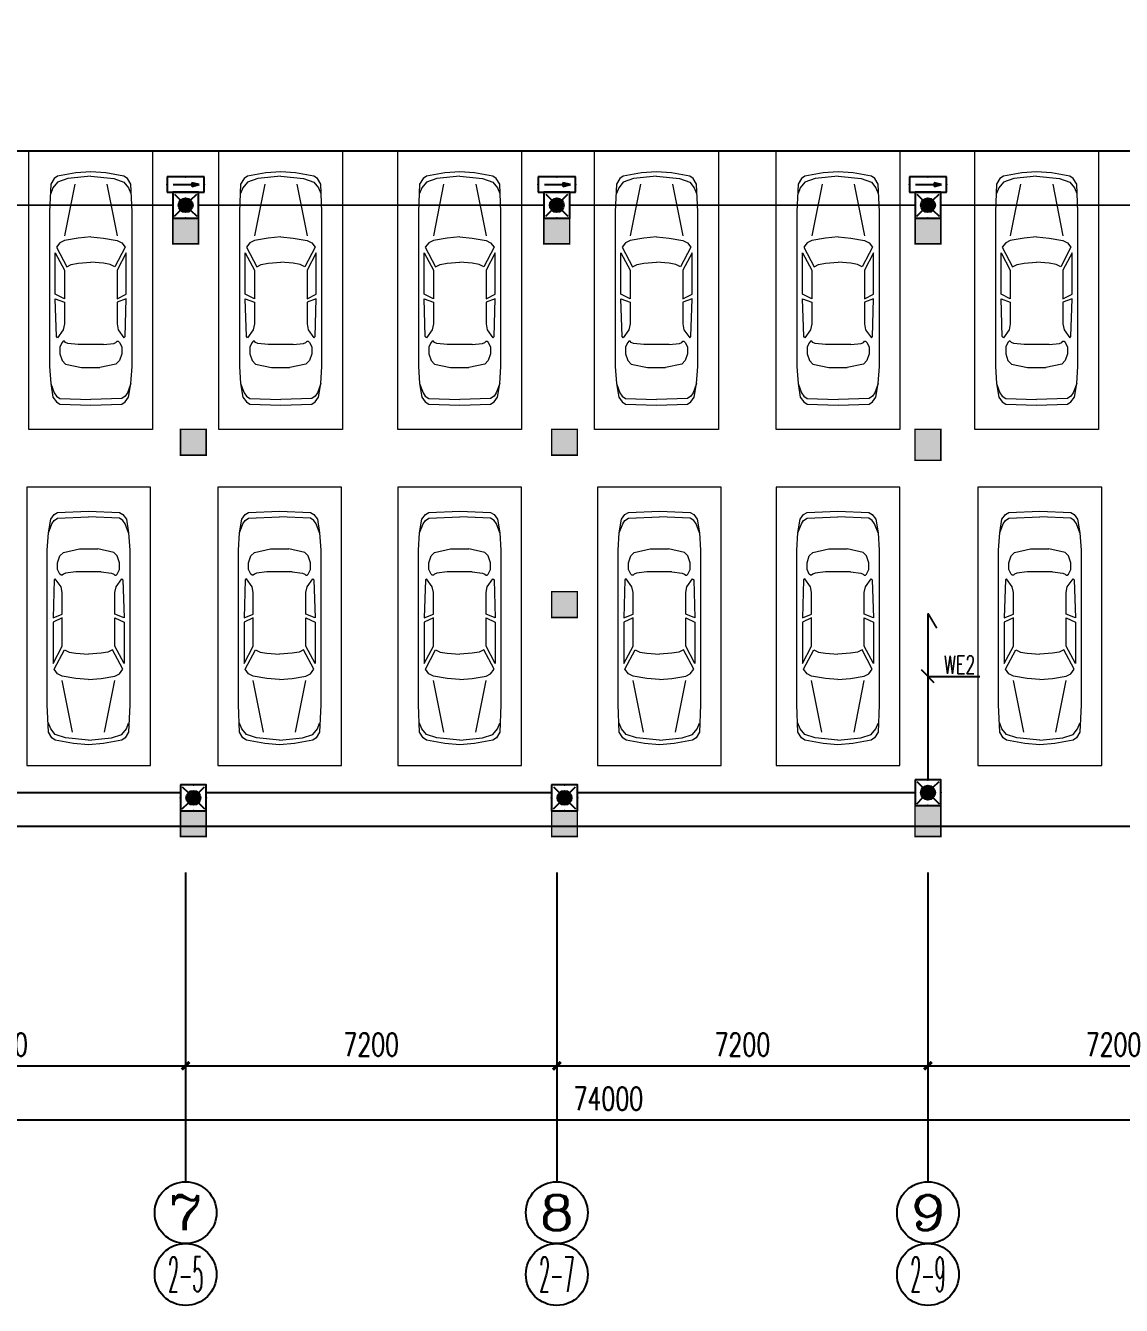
# Model space of a CAD drawing. Extents: x -6243262 to 3079315, y -2914302 to 172723.
# Drawn here: x -2031438 to -2010181, y -1017018 to -992183 of the extents above; entities that cross this region are included whole.
import ezdxf
from ezdxf.enums import TextEntityAlignment as Align

# ---------------------------------------------------------------- set-up
doc = ezdxf.new("R2010")
doc.units = 0
doc.header["$LTSCALE"] = 1000
doc.linetypes.add('DASH', pattern=[0.35, 0.25, -0.1])
for name, color, linetype in [('0-柱2', 6, 'Continuous'), ('0-柱网', 2, 'Continuous'), ('AXIS_TEXT', 7, 'Continuous'), ('DIM-应急', 3, 'Continuous'), ('EQUIP-应急', 3, 'Continuous'), ('WIRE-应急', 1, 'DASH')]:
    doc.layers.add(name, color=color, linetype=linetype)
doc.layers.add('车位', color=252, linetype='Continuous', lineweight=5)
doc.styles.add('_TCH_AXIS', font='COMPLEX', dxfattribs={"bigfont": 'GBCBIG'})
doc.styles.add('_TCH_DIM_T3', font='SIMPLEX', dxfattribs={"width": 0.705882, "bigfont": 'GBCBIG'})
doc.styles.add('_TEL_DIM', font='SIMPLEX', dxfattribs={"width": 0.8, "height": 3.5, "bigfont": 'HZTXT'})
doc.styles.add('COMPLEX', font='COMPLEX')
doc.dimstyles.new('_TCH_ARCH&&150', dxfattribs={"dimtxt": 446.25, "dimasz": 150, "dimexe": 375, "dimexo": 450, "dimgap": 189.375, "dimtad": 1, "dimdec": 0, "dimzin": 0, "dimdsep": 46, "dimtxsty": '_TCH_DIM_T3', "dimblk": 'ARCHTICK', "dimcen": 0.09, "dimclrt": 7, "dimazin": 2, "dimtfac": 1, "dimtdec": 0, "dimtix": 1, "dimtmove": 2, "dimatfit": 3, "dimfxl": 0, "dimtolj": 1, "dimtzin": 0, "dimarcsym": 0})

# ---------------------------------------------------------------- blocks, each defined once
blk = doc.blocks.new('chewei')
at = {"layer": '车位', "color": 0}
for p, q in [((49090, 154915), (49134, 154982)), ((49134, 154982), (49201, 155026)), ((49201, 155026), (49801, 155049)), ((50401, 155026), (49801, 155049)), ((50467, 154982), (50401, 155026)), ((50512, 154915), (50467, 154982)), ((49023, 154737), (49090, 154915)), ((50578, 154737), (50512, 154915)), ((49201, 154160), (49245, 154293)), ((49245, 154293), (49312, 154360)), ((49312, 154360), (49623, 154426)), ((49623, 154426), (49978, 154426)), ((50290, 154360), (49978, 154426)), ((50356, 154293), (50290, 154360)), ((50401, 154160), (50356, 154293)), ((49201, 154026), (49201, 154160)), ((49245, 153938), (49201, 154026)), ((49556, 153982), (49356, 153960)), ((50045, 153982), (49556, 153982)), ((50045, 153982), (50245, 153960)), ((50356, 153938), (50401, 154026)), ((50401, 154026), (50401, 154160)), ((49134, 153826), (49112, 153093)), ((49156, 153849), (49134, 153826)), ((49267, 153693), (49156, 153849)), ((49267, 153915), (49245, 153938)), ((49290, 153915), (49267, 153915)), ((49312, 153938), (49290, 153915)), ((49356, 153960), (49312, 153938)), ((50245, 153960), (50290, 153938)), ((50290, 153938), (50312, 153915)), ((50312, 153915), (50334, 153915)), ((50334, 153915), (50356, 153938)), ((50334, 153693), (50445, 153849)), ((50445, 153849), (50467, 153826)), ((50467, 153826), (50490, 153093)), ((49290, 153582), (49267, 153693)), ((49290, 153160), (49290, 153582)), ((50312, 153582), (50334, 153693)), ((50312, 153160), (50312, 153582)), ((49112, 153093), (49290, 153160)), ((49290, 153093), (49112, 153004)), ((49112, 153004), (49112, 152204)), ((49290, 152538), (49290, 153093)), ((50490, 153093), (50312, 153160)), ((50312, 153093), (50490, 153004)), ((50312, 152538), (50312, 153093)), ((50490, 153004), (50490, 152204)), ((49112, 152204), (49290, 152538)), ((50490, 152204), (50312, 152538)), ((49134, 152093), (49334, 152471)), ((49334, 152471), (49423, 152427)), ((49423, 152427), (49556, 152404)), ((49556, 152404), (49801, 152382)), ((50045, 152404), (49801, 152382)), ((50178, 152427), (50045, 152404)), ((50267, 152471), (50178, 152427)), ((50467, 152093), (50267, 152471)), ((49201, 152004), (49134, 152093)), ((49290, 151960), (49201, 152004)), ((50312, 151960), (50401, 152004)), ((50401, 152004), (50467, 152093)), ((49556, 151916), (49290, 151960)), ((49490, 150871), (49290, 151871)), ((49801, 151893), (49556, 151916)), ((49801, 151893), (50045, 151916)), ((50045, 151916), (50312, 151960)), ((50112, 150871), (50312, 151871)), ((49067, 150938), (49023, 151049)), ((50534, 150938), (50578, 151049)), ((49156, 150827), (49067, 150938)), ((49356, 150760), (49156, 150827)), ((49801, 150716), (49356, 150760)), ((49801, 150716), (50245, 150760)), ((50245, 150760), (50445, 150827)), ((50445, 150827), (50534, 150938))]:
    blk.add_line(p, q, dxfattribs=at)
for points in [[(48601, 150227), (51001, 150227), (51001, 155627), (48601, 155627)], [(50578, 154737), (50601, 154404), (50601, 151404), (50578, 150871), (50512, 150760), (50445, 150716), (50090, 150649), (49801, 150627), (49512, 150649), (49156, 150716), (49090, 150760), (49023, 150871), (49001, 151404), (49001, 154404), (49023, 154737), (49067, 155004), (49134, 155093), (49201, 155137), (49801, 155160), (50401, 155137), (50467, 155093), (50534, 155004)]]:
    blk.add_lwpolyline(points, close=True, dxfattribs=at)
blk = doc.blocks.new('0-柱2')
at = {"layer": '0-柱2'}
h = blk.add_hatch(color=0, dxfattribs=at)
h.dxf.hatch_style = 1
h.paths.add_polyline_path([(28650, 12000), (29150, 12000), (29150, 11500), (28650, 11500)])
h = blk.add_hatch(color=0, dxfattribs=at)
h.dxf.hatch_style = 1
h.paths.add_polyline_path([(35850, 12000), (36350, 12000), (36350, 11500), (35850, 11500)])
h = blk.add_hatch(color=0, dxfattribs=at)
h.dxf.hatch_style = 1
h.paths.add_polyline_path([(43050, 12000), (43550, 12000), (43550, 11500), (43050, 11500)])
at = {"layer": '0-柱2', "color": 0, "const_width": 30}
for points in [[(28650, 12000), (29150, 12000), (29150, 11500), (28650, 11500)], [(35850, 12000), (36350, 12000), (36350, 11500), (35850, 11500)], [(43050, 12000), (43550, 12000), (43550, 11500), (43050, 11500)]]:
    blk.add_lwpolyline(points, close=True, dxfattribs=at)
blk = doc.blocks.new('柱网22222')
at = {"layer": '0-柱网'}
h = blk.add_hatch(color=0, dxfattribs=at)
h.dxf.hatch_style = 1
h.paths.add_polyline_path([(119100, 330556), (119600, 330556), (119600, 330056), (119100, 330056)])
h = blk.add_hatch(color=0, dxfattribs=at)
h.dxf.hatch_style = 1
h.paths.add_polyline_path([(126300, 330556), (126800, 330556), (126800, 330056), (126300, 330056)])
h = blk.add_hatch(color=0, dxfattribs=at)
h.dxf.hatch_style = 1
h.paths.add_polyline_path([(133350, 330556), (133850, 330556), (133850, 329956), (133350, 329956)])
h = blk.add_hatch(color=0, dxfattribs=at)
h.dxf.hatch_style = 1
h.paths.add_polyline_path([(126300, 327406), (126800, 327406), (126800, 326906), (126300, 326906)])
h = blk.add_hatch(color=0, dxfattribs=at)
h.dxf.hatch_style = 1
h.paths.add_polyline_path([(119100, 323156), (119600, 323156), (119600, 322656), (119100, 322656)])
h = blk.add_hatch(color=0, dxfattribs=at)
h.dxf.hatch_style = 1
h.paths.add_polyline_path([(126300, 323156), (126800, 323156), (126800, 322656), (126300, 322656)])
h = blk.add_hatch(color=0, dxfattribs=at)
h.dxf.hatch_style = 1
h.paths.add_polyline_path([(133350, 323256), (133850, 323256), (133850, 322656), (133350, 322656)])
at = {"layer": '0-柱网', "color": 0, "const_width": 30}
for points in [[(119100, 330556), (119600, 330556), (119600, 330056), (119100, 330056)], [(126300, 330556), (126800, 330556), (126800, 330056), (126300, 330056)], [(133350, 330556), (133850, 330556), (133850, 329956), (133350, 329956)], [(126300, 327406), (126800, 327406), (126800, 326906), (126300, 326906)], [(119100, 323156), (119600, 323156), (119600, 322656), (119100, 322656)], [(126300, 323156), (126800, 323156), (126800, 322656), (126300, 322656)], [(133350, 323256), (133850, 323256), (133850, 322656), (133350, 322656)]]:
    blk.add_lwpolyline(points, close=True, dxfattribs=at)
blk = doc.blocks.new('_ArchTick')
at = {"color": 0, "linetype": 'ByBlock', "const_width": 0.4}
blk.add_lwpolyline([(-0.5, -0.5), (0.5, 0.5)], dxfattribs=at)
blk = doc.blocks.new('*D566')
at = {"layer": '0-柱网', "color": 0, "lineweight": -2, "transparency": 16777216}
for p, q in [((1320574, -1195682), (1320574, -1200107)), ((1394574, -1195682), (1394574, -1200107)), ((1320574, -1199732), (1394574, -1199732))]:
    blk.add_line(p, q, dxfattribs=at)
at = {"layer": 'Defpoints', "color": 0, "transparency": 16777216}
for p in [(1320574, -1195232), (1394574, -1195232), (1394574, -1199732)]:
    blk.add_point(p, dxfattribs=at)
at = {"layer": '0-柱网', "color": 0, "lineweight": -2, "transparency": 16777216, "xscale": 150, "yscale": 150, "zscale": 150, "rotation": 180}
blk.add_blockref('_ArchTick', (1320574, -1199732), dxfattribs=at)
at = {"layer": '0-柱网', "color": 0, "lineweight": -2, "transparency": 16777216, "xscale": 150, "yscale": 150, "zscale": 150}
blk.add_blockref('_ArchTick', (1394574, -1199732), dxfattribs=at)
at = {"layer": '0-柱网', "color": 7, "transparency": 16777216, "insert": (1357574, -1199319), "char_height": 446.2, "attachment_point": 5, "style": '_TCH_DIM_T3'}
blk.add_mtext('\\A1;74000', dxfattribs=at)
blk = doc.blocks.new('*D573')
at = {"layer": '0-柱网', "color": 0, "lineweight": -2, "transparency": 16777216}
for p, q in [((1342174, -1195382), (1342174, -1199057)), ((1349374, -1195382), (1349374, -1199057)), ((1342174, -1198682), (1349374, -1198682))]:
    blk.add_line(p, q, dxfattribs=at)
at = {"layer": 'Defpoints', "color": 0, "transparency": 16777216}
for p in [(1342174, -1194932), (1349374, -1194932), (1349374, -1198682)]:
    blk.add_point(p, dxfattribs=at)
at = {"layer": '0-柱网', "color": 0, "lineweight": -2, "transparency": 16777216, "xscale": 150, "yscale": 150, "zscale": 150, "rotation": 180}
blk.add_blockref('_ArchTick', (1342174, -1198682), dxfattribs=at)
at = {"layer": '0-柱网', "color": 0, "lineweight": -2, "transparency": 16777216, "xscale": 150, "yscale": 150, "zscale": 150}
blk.add_blockref('_ArchTick', (1349374, -1198682), dxfattribs=at)
at = {"layer": '0-柱网', "color": 7, "transparency": 16777216, "insert": (1345774, -1198269), "char_height": 446.2, "attachment_point": 5, "style": '_TCH_DIM_T3'}
blk.add_mtext('\\A1;7200', dxfattribs=at)
blk = doc.blocks.new('*D574')
at = {"layer": '0-柱网', "color": 0, "lineweight": -2, "transparency": 16777216}
for p, q in [((1349374, -1195382), (1349374, -1199057)), ((1356574, -1195382), (1356574, -1199057)), ((1349374, -1198682), (1356574, -1198682))]:
    blk.add_line(p, q, dxfattribs=at)
at = {"layer": 'Defpoints', "color": 0, "transparency": 16777216}
for p in [(1349374, -1194932), (1356574, -1194932), (1356574, -1198682)]:
    blk.add_point(p, dxfattribs=at)
at = {"layer": '0-柱网', "color": 0, "lineweight": -2, "transparency": 16777216, "xscale": 150, "yscale": 150, "zscale": 150, "rotation": 180}
blk.add_blockref('_ArchTick', (1349374, -1198682), dxfattribs=at)
at = {"layer": '0-柱网', "color": 0, "lineweight": -2, "transparency": 16777216, "xscale": 150, "yscale": 150, "zscale": 150}
blk.add_blockref('_ArchTick', (1356574, -1198682), dxfattribs=at)
at = {"layer": '0-柱网', "color": 7, "transparency": 16777216, "insert": (1352974, -1198269), "char_height": 446.2, "attachment_point": 5, "style": '_TCH_DIM_T3'}
blk.add_mtext('\\A1;7200', dxfattribs=at)
blk = doc.blocks.new('*D575')
at = {"layer": '0-柱网', "color": 0, "lineweight": -2, "transparency": 16777216}
for p, q in [((1356574, -1195382), (1356574, -1199057)), ((1363774, -1195382), (1363774, -1199057)), ((1356574, -1198682), (1363774, -1198682))]:
    blk.add_line(p, q, dxfattribs=at)
at = {"layer": 'Defpoints', "color": 0, "transparency": 16777216}
for p in [(1356574, -1194932), (1363774, -1194932), (1363774, -1198682)]:
    blk.add_point(p, dxfattribs=at)
at = {"layer": '0-柱网', "color": 0, "lineweight": -2, "transparency": 16777216, "xscale": 150, "yscale": 150, "zscale": 150, "rotation": 180}
blk.add_blockref('_ArchTick', (1356574, -1198682), dxfattribs=at)
at = {"layer": '0-柱网', "color": 0, "lineweight": -2, "transparency": 16777216, "xscale": 150, "yscale": 150, "zscale": 150}
blk.add_blockref('_ArchTick', (1363774, -1198682), dxfattribs=at)
at = {"layer": '0-柱网', "color": 7, "transparency": 16777216, "insert": (1360174, -1198269), "char_height": 446.2, "attachment_point": 5, "style": '_TCH_DIM_T3'}
blk.add_mtext('\\A1;7200', dxfattribs=at)
blk = doc.blocks.new('*D576')
at = {"layer": '0-柱网', "color": 0, "lineweight": -2, "transparency": 16777216}
for p, q in [((1363774, -1195382), (1363774, -1199057)), ((1370974, -1195382), (1370974, -1199057)), ((1363774, -1198682), (1370974, -1198682))]:
    blk.add_line(p, q, dxfattribs=at)
at = {"layer": 'Defpoints', "color": 0, "transparency": 16777216}
for p in [(1363774, -1194932), (1370974, -1194932), (1370974, -1198682)]:
    blk.add_point(p, dxfattribs=at)
at = {"layer": '0-柱网', "color": 0, "lineweight": -2, "transparency": 16777216, "xscale": 150, "yscale": 150, "zscale": 150, "rotation": 180}
blk.add_blockref('_ArchTick', (1363774, -1198682), dxfattribs=at)
at = {"layer": '0-柱网', "color": 0, "lineweight": -2, "transparency": 16777216, "xscale": 150, "yscale": 150, "zscale": 150}
blk.add_blockref('_ArchTick', (1370974, -1198682), dxfattribs=at)
at = {"layer": '0-柱网', "color": 7, "transparency": 16777216, "insert": (1367374, -1198269), "char_height": 446.2, "attachment_point": 5, "style": '_TCH_DIM_T3'}
blk.add_mtext('\\A1;7200', dxfattribs=at)
blk = doc.blocks.new('_AXISO')
at = {"color": 0}
blk.add_circle((0, 0), 0.5, dxfattribs=at)
at = {"layer": 'AXIS_TEXT', "color": 0, "style": 'COMPLEX', "width": 1.041667}
blk.add_attdef('A', text='', height=0.56, dxfattribs=at).set_placement((-0.25, -0.28), (0.25, -0.28), align=Align.FIT)
blk = doc.blocks.new('$equip$00002604')
blk.add_hatch(color=256).paths.add_polyline_path([(0.275, 0.5, 1), (-0.274, 0.5, 1)])
for p, q in [((-0.429, 0.929), (-0.194, 0.694)), ((0.194, 0.694), (0.429, 0.929)), ((-0.429, 0.071), (-0.194, 0.306)), ((0.194, 0.306), (0.429, 0.071))]:
    blk.add_line(p, q)
at = {"const_width": 0.04}
blk.add_lwpolyline([(-0.5, 1), (-0.5, 0), (0.5, 0), (0.5, 1), (-0.5, 1), (-0.5, 0)], dxfattribs=at)
blk.add_lwpolyline([(-0.5, 1), (-0.5, 0), (0.5, 0), (0.5, 1)], close=True)
blk.add_circle((0, 0.5), 0.275)
for p in [(0, 1), (-0.5, 0.5), (0.5, 0.5), (0, 0)]:
    blk.add_point(p)
at = {"color": 7, "style": '_TEL_DIM', "flags": 1}
blk.add_attdef('A', text='', height=0.000025, dxfattribs=at).set_placement((0, 0), align=Align.MIDDLE_CENTER)
blk = doc.blocks.new('$equip$00002540')
blk.add_hatch(color=256).paths.add_polyline_path([(0.24, 0.372), (0.24, 0.228), (0.528, 0.3)])
for p, q in [((-0.72, 0.6), (-0.72, 0)), ((0.72, 0.6), (-0.72, 0.6)), ((0.72, 0), (0.72, 0.6)), ((-0.72, 0), (0.72, 0)), ((0.24, 0.372), (0.24, 0.228)), ((0.528, 0.3), (0.24, 0.372)), ((0.24, 0.228), (0.528, 0.3))]:
    blk.add_line(p, q)
at = {"color": 7}
blk.add_line((-0.48, 0.3), (0.48, 0.3), dxfattribs=at)
at = {"const_width": 0.04}
blk.add_lwpolyline([(-0.72, 0.6), (-0.72, 0), (0.72, 0), (0.72, 0.6), (-0.72, 0.6), (-0.72, 0)], dxfattribs=at)
for p in [(0, 0.6), (-0.72, 0.3), (0, 0), (0.72, 0.3)]:
    blk.add_point(p)
at = {"color": 7, "style": '_TEL_DIM', "flags": 1}
blk.add_attdef('A', text='', height=0.00002, dxfattribs=at).set_placement((0, 0), align=Align.MIDDLE_CENTER)
blk = doc.blocks.new('345634')
at = {"layer": '0-柱网', "color": 8}
for p, q in [((1382675.2, -1180931.9), (1334874.1, -1180931.9)), ((1349374.1, -1194931.9), (1349374.1, -1200931.9)), ((1356574.1, -1194931.9), (1356574.1, -1200931.9)), ((1363774.1, -1194931.9), (1363774.1, -1200931.9))]:
    blk.add_line(p, q, dxfattribs=at)
blk.add_lwpolyline([(1338674.1, -1194031.9), (1394633.1, -1194031.9), (1399308.6, -1185583.5), (1385044.2, -1162824.9)], dxfattribs=at)
for centre in [(1349374.1, -1202731.9), (1356574.1, -1202731.9), (1363774.1, -1202731.9)]:
    blk.add_circle(centre, 600, dxfattribs=at)
for name, p in [('0-柱2', (1320474.1, -1194231.9)), ('柱网22222', (1230173.7, -1516887.8)), ('chewei', (1297690, -1343079.4)), ('chewei', (1301395.8, -1343079.4)), ('chewei', (1304890, -1343079.4)), ('chewei', (1308763.2, -1343079.4)), ('chewei', (1312227.9, -1343079.4)), ('chewei', (1316143.5, -1343079.4))]:
    blk.add_blockref(name, p, dxfattribs=at)
at = {"layer": '0-柱网', "color": 8, "xscale": -1, "rotation": 180}
for p in [(1297733.2, -1030705.1), (1301418.3, -1030705.1), (1304889.2, -1030705.1), (1308707.6, -1030705.1), (1312230.8, -1030705.1), (1316081.7, -1030705.1)]:
    blk.add_blockref('chewei', p, dxfattribs=at)
at = {"layer": '0-柱网', "color": 8}
ref = blk.add_blockref('_AXISO', (1349374.1, -1201531.9), dxfattribs=dict(at, xscale=1200, yscale=1200, zscale=1200))
ref.add_attrib('A', '7', dxfattribs={"layer": 'AXIS_TEXT', "color": 8, "height": 678.8, "style": '_TCH_AXIS', "width": 1.5}).set_placement((1349034.7, -1201871.3), (1349713.5, -1201871.3), align=Align.FIT)
ref = blk.add_blockref('_AXISO', (1356574.1, -1201531.9), dxfattribs=dict(at, xscale=1200, yscale=1200, zscale=1200))
ref.add_attrib('A', '8', dxfattribs={"layer": 'AXIS_TEXT', "color": 8, "height": 678.8, "style": '_TCH_AXIS', "width": 1.5}).set_placement((1356234.7, -1201871.3), (1356913.5, -1201871.3), align=Align.FIT)
ref = blk.add_blockref('_AXISO', (1363774.1, -1201531.9), dxfattribs=dict(at, xscale=1200, yscale=1200, zscale=1200))
ref.add_attrib('A', '9', dxfattribs={"layer": 'AXIS_TEXT', "color": 8, "height": 678.8, "style": '_TCH_AXIS', "width": 1.5}).set_placement((1363434.7, -1201871.3), (1364113.5, -1201871.3), align=Align.FIT)
at = {"layer": '0-柱网', "color": 7, "style": '_TCH_AXIS', "width": 0.35}
for s, p, p2 in [('2-5', (1349034.7, -1203071.3), (1349713.5, -1203071.3)), ('2-7', (1356234.7, -1203071.3), (1356913.5, -1203071.3)), ('2-9', (1363434.7, -1203071.3), (1364113.5, -1203071.3))]:
    blk.add_text(s, height=678.82, dxfattribs=at).set_placement(p, p2, align=Align.FIT)
at = {"layer": '0-柱网', "color": 8}
for p1, p2, distance, picture, middle in [((1342174.1, -1194931.9), (1349374.1, -1194931.9), -3750, '*D573', (1345774.1, -1198269.4)), ((1349374.1, -1194931.9), (1356574.1, -1194931.9), -3750, '*D574', (1352974.1, -1198269.4)), ((1356574.1, -1194931.9), (1363774.1, -1194931.9), -3750, '*D575', (1360174.1, -1198269.4)), ((1363774.1, -1194931.9), (1370974.1, -1194931.9), -3750, '*D576', (1367374.1, -1198269.4)), ((1320574.1, -1195231.9), (1394574.1, -1195231.9), -4500, '*D566', (1357574.1, -1199319.4))]:
    dim = blk.add_aligned_dim(p1=p1, p2=p2, distance=distance, dimstyle='_TCH_ARCH&&150', dxfattribs=at)
    dim.commit()
    dim.dimension.update_dxf_attribs({"geometry": picture, "text_midpoint": middle})

msp = doc.modelspace()

# ---------------------------------------------------------------- linework, layer by layer
at = {"layer": 'DIM-应急'}
msp.add_line((-2013809.8, -1004934.3), (-2014057.3, -1004686.8), dxfattribs=at)
for points in [[(-2013933.5, -1004810.5), (-2013707.6, -1004810.5)], [(-2013707.6, -1004810.5), (-2012924.6, -1004810.5)]]:
    msp.add_lwpolyline(points, dxfattribs=at)
at = {"layer": 'WIRE-应急', "linetype": 'DASH', "const_width": 35}
for points in [[(-2035283.5, -995667.8), (-2028583.5, -995667.8)], [(-2028083.5, -995667.8), (-2021383.5, -995667.8)], [(-2020883.5, -995667.8), (-2014183.5, -995667.8)], [(-2013683.5, -995667.8), (-2006683.5, -995667.8)], [(-2013933.5, -1006817.8), (-2013933.5, -1003585.9)], [(-2013933.5, -1003585.9), (-2013762.2, -1003875.9)], [(-2035133.5, -1007067.8), (-2028433.5, -1007067.8)], [(-2027933.5, -1007067.8), (-2021233.5, -1007067.8)], [(-2020733.5, -1007067.8), (-2014183.5, -1007067.8)]]:
    msp.add_lwpolyline(points, dxfattribs=at)

# ---------------------------------------------------------------- block references
msp.add_blockref('345634', (-3377707.6, 186314.1))
at = {"layer": 'EQUIP-应急', "xscale": 500, "yscale": 500, "zscale": 500}
for name, p in [('$equip$00002540', (-2028333.5, -995417.8)), ('$equip$00002540', (-2021133.5, -995417.8)), ('$equip$00002540', (-2013933.5, -995417.8)), ('$equip$00002604', (-2028333.5, -995917.8)), ('$equip$00002604', (-2021133.5, -995917.8)), ('$equip$00002604', (-2013933.5, -995917.8)), ('$equip$00002604', (-2013933.5, -1007317.8)), ('$equip$00002604', (-2028183.5, -1007417.8)), ('$equip$00002604', (-2020983.5, -1007417.8))]:
    msp.add_blockref(name, p, dxfattribs=at)

# ---------------------------------------------------------------- texts
at = {"layer": 'DIM-应急', "color": 7, "style": '_TEL_DIM', "width": 0.64}
msp.add_text('WE2', height=350, dxfattribs=at).set_placement((-2013620.1, -1004760.5))

doc.saveas('drawing.dxf')
